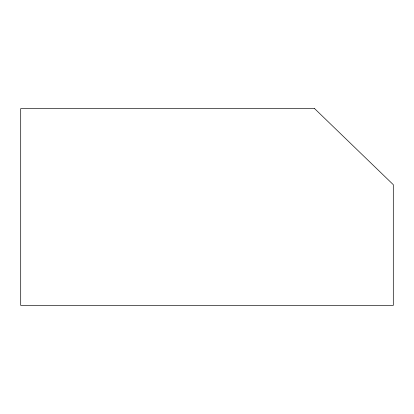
<?xml version="1.0" encoding="UTF-8"?>
<svg xmlns="http://www.w3.org/2000/svg" width="414" height="414" viewBox="0 0 414 414"><rect width="100%" height="100%" fill="white"/><g stroke="black" fill="none" stroke-linecap="round" stroke-linejoin="round"><path stroke-width="0.62" d="M314.583 108.603L20.7 108.603L20.7 305.397L393.3 305.397L393.3 184.68L314.583 108.603"/></g></svg>
